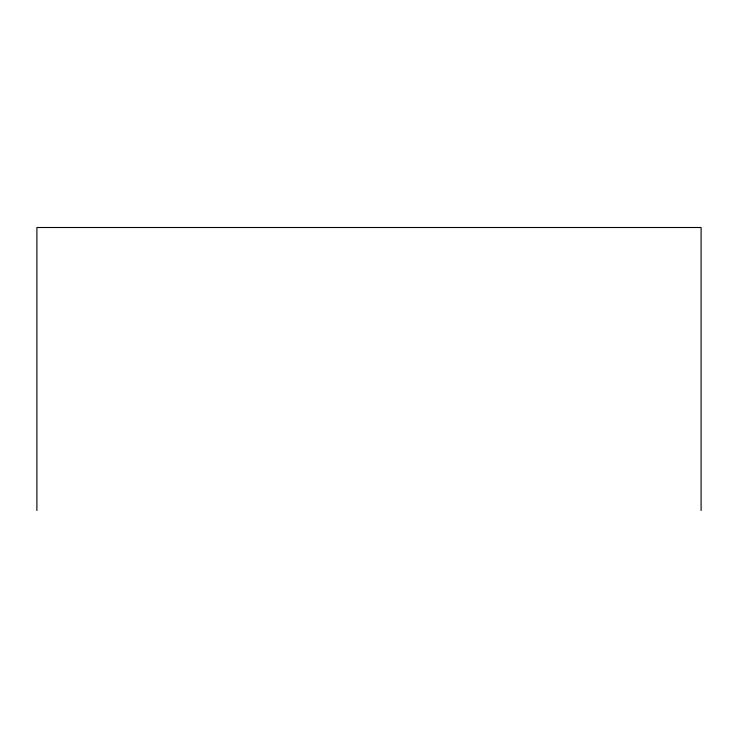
<?xml version="1.0" encoding="UTF-8"?>
<svg xmlns="http://www.w3.org/2000/svg" width="738" height="738" viewBox="0 0 738 738"><rect width="100%" height="100%" fill="white"/><g stroke="black" fill="none" stroke-linecap="round" stroke-linejoin="round"><path stroke-width="1.11" d="M701.1 510.493L701.1 227.507L36.9 227.507L36.9 510.493"/></g></svg>
